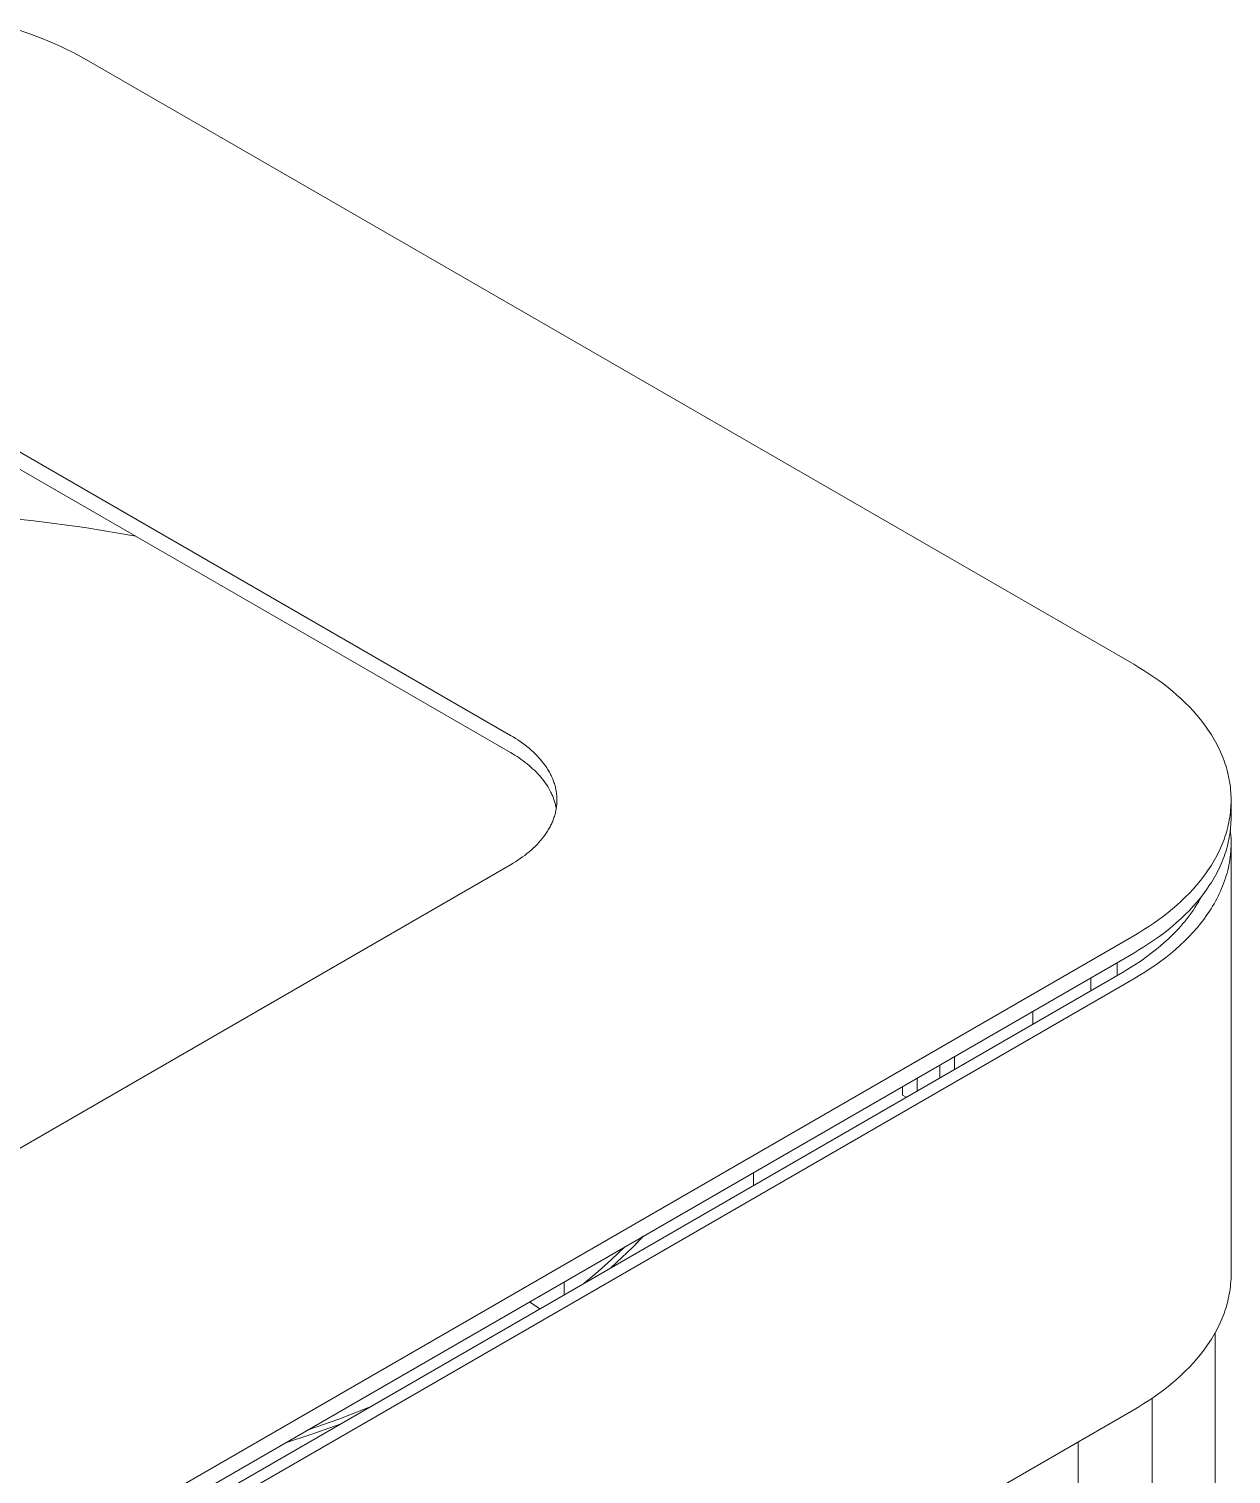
# Model space of a CAD drawing. Header units: millimetres. Extents: x 8434 to 10928, y 788 to 2545.
# Drawn here: x 10189.6 to 10380.9, y 2047.3 to 2277.2 of the extents above; entities that cross this region are included whole.
import ezdxf

# ---------------------------------------------------------------- set-up
doc = ezdxf.new("R2010")
doc.units = ezdxf.units.MM
doc.layers.add('ZANO_R', color=7, linetype='Continuous', lineweight=0)

msp = doc.modelspace()

# ---------------------------------------------------------------- linework, layer by layer
at = {"layer": 'ZANO_R'}
for p, q in [((10189.59, 2276.48), (10187.39, 2277.23)), ((10191.69, 2275.69), (10189.59, 2276.48)), ((10192.71, 2275.27), (10191.69, 2275.69)), ((10193.7, 2274.85), (10192.71, 2275.27)), ((10194.67, 2274.42), (10193.7, 2274.85)), ((10195.61, 2273.97), (10194.67, 2274.42)), ((10196.53, 2273.52), (10195.61, 2273.97)), ((10197.42, 2273.06), (10196.53, 2273.52)), ((10198.28, 2272.59), (10197.42, 2273.06)), ((10199.12, 2272.12), (10198.28, 2272.59)), ((10365.37, 2176.14), (10199.12, 2272.12)), ((10179.53, 2214.87), (10266.22, 2164.82)), ((10179.53, 2212.13), (10266.22, 2162.08)), ((10190.34, 2198.98), (10182.16, 2199.8)), ((10198.49, 2197.88), (10190.34, 2198.98)), ((10206.6, 2196.5), (10198.49, 2197.88)), ((10366.19, 2175.65), (10365.37, 2176.14)), ((10367, 2175.15), (10366.19, 2175.65)), ((10367.8, 2174.64), (10367, 2175.15)), ((10368.58, 2174.11), (10367.8, 2174.64)), ((10369.35, 2173.56), (10368.58, 2174.11)), ((10370.1, 2173.01), (10369.35, 2173.56)), ((10370.83, 2172.43), (10370.1, 2173.01)), ((10371.55, 2171.85), (10370.83, 2172.43)), ((10372.25, 2171.25), (10371.55, 2171.85)), ((10372.93, 2170.63), (10372.25, 2171.25)), ((10373.58, 2170), (10372.93, 2170.63)), ((10374.22, 2169.36), (10373.58, 2170)), ((10374.83, 2168.71), (10374.22, 2169.36)), ((10375.41, 2168.04), (10374.83, 2168.71)), ((10375.98, 2167.36), (10375.41, 2168.04)), ((10376.51, 2166.67), (10375.98, 2167.36)), ((10377.02, 2165.97), (10376.51, 2166.67)), ((10377.5, 2165.26), (10377.02, 2165.97)), ((10266.22, 2164.82), (10266.61, 2164.59)), ((10266.61, 2164.59), (10266.99, 2164.35)), ((10266.99, 2164.35), (10267.37, 2164.11)), ((10267.37, 2164.11), (10267.74, 2163.86)), ((10267.74, 2163.86), (10268.11, 2163.6)), ((10377.73, 2164.9), (10377.5, 2165.26)), ((10377.95, 2164.54), (10377.73, 2164.9)), ((10378.16, 2164.17), (10377.95, 2164.54)), ((10378.37, 2163.8), (10378.16, 2164.17)), ((10378.57, 2163.44), (10378.37, 2163.8)), ((10266.22, 2162.08), (10266.9, 2161.67)), ((10266.9, 2161.67), (10267.24, 2161.45)), ((10267.24, 2161.45), (10267.57, 2161.23)), ((10268.11, 2163.6), (10268.47, 2163.33)), ((10268.47, 2163.33), (10268.82, 2163.06)), ((10268.82, 2163.06), (10269.16, 2162.78)), ((10269.16, 2162.78), (10269.49, 2162.49)), ((10269.49, 2162.49), (10269.81, 2162.2)), ((10269.81, 2162.2), (10270.13, 2161.9)), ((10270.13, 2161.9), (10270.43, 2161.59)), ((10270.43, 2161.59), (10270.72, 2161.28)), ((10378.76, 2163.06), (10378.57, 2163.44)), ((10378.94, 2162.69), (10378.76, 2163.06)), ((10379.12, 2162.32), (10378.94, 2162.69)), ((10379.29, 2161.94), (10379.12, 2162.32)), ((10379.45, 2161.56), (10379.29, 2161.94)), ((10379.6, 2161.18), (10379.45, 2161.56)), ((10267.57, 2161.23), (10267.9, 2161)), ((10267.9, 2161), (10268.22, 2160.77)), ((10268.22, 2160.77), (10268.54, 2160.53)), ((10268.54, 2160.53), (10268.85, 2160.29)), ((10268.85, 2160.29), (10269.15, 2160.04)), ((10269.15, 2160.04), (10269.45, 2159.79)), ((10269.45, 2159.79), (10269.73, 2159.53)), ((10269.73, 2159.53), (10270.01, 2159.27)), ((10270.01, 2159.27), (10270.28, 2159)), ((10270.72, 2161.28), (10271, 2160.97)), ((10271, 2160.97), (10271.27, 2160.64)), ((10271.27, 2160.64), (10271.52, 2160.31)), ((10271.52, 2160.31), (10271.76, 2159.98)), ((10271.76, 2159.98), (10271.99, 2159.64)), ((10271.99, 2159.64), (10272.1, 2159.47)), ((10272.1, 2159.47), (10272.21, 2159.3)), ((10272.21, 2159.3), (10272.31, 2159.12)), ((10272.31, 2159.12), (10272.41, 2158.95)), ((10379.74, 2160.8), (10379.6, 2161.18)), ((10379.87, 2160.41), (10379.74, 2160.8)), ((10380, 2160.03), (10379.87, 2160.41)), ((10380.12, 2159.64), (10380, 2160.03)), ((10380.23, 2159.26), (10380.12, 2159.64)), ((10380.33, 2158.87), (10380.23, 2159.26)), ((10270.28, 2159), (10270.55, 2158.73)), ((10270.55, 2158.73), (10270.8, 2158.45)), ((10270.8, 2158.45), (10271.05, 2158.17)), ((10271.05, 2158.17), (10271.28, 2157.88)), ((10271.28, 2157.88), (10271.51, 2157.59)), ((10271.51, 2157.59), (10271.72, 2157.29)), ((10271.72, 2157.29), (10271.93, 2156.99)), ((10271.93, 2156.99), (10272.12, 2156.69)), ((10272.41, 2158.95), (10272.5, 2158.77)), ((10272.5, 2158.77), (10272.59, 2158.6)), ((10272.59, 2158.6), (10272.68, 2158.42)), ((10272.68, 2158.42), (10272.76, 2158.24)), ((10272.76, 2158.24), (10272.84, 2158.06)), ((10272.84, 2158.06), (10272.92, 2157.88)), ((10272.92, 2157.88), (10272.99, 2157.7)), ((10272.99, 2157.7), (10273.06, 2157.52)), ((10273.06, 2157.52), (10273.12, 2157.34)), ((10273.12, 2157.34), (10273.18, 2157.15)), ((10273.18, 2157.15), (10273.24, 2156.97)), ((10273.24, 2156.97), (10273.29, 2156.78)), ((10273.29, 2156.78), (10273.34, 2156.6)), ((10380.42, 2158.48), (10380.33, 2158.87)), ((10380.5, 2158.09), (10380.42, 2158.48)), ((10380.58, 2157.69), (10380.5, 2158.09)), ((10380.65, 2157.3), (10380.58, 2157.69)), ((10380.7, 2156.91), (10380.65, 2157.3)), ((10380.75, 2156.51), (10380.7, 2156.91)), ((10272.12, 2156.69), (10272.31, 2156.39)), ((10272.31, 2156.39), (10272.48, 2156.07)), ((10272.48, 2156.07), (10272.64, 2155.76)), ((10272.64, 2155.76), (10272.79, 2155.45)), ((10272.79, 2155.45), (10272.86, 2155.29)), ((10272.86, 2155.29), (10272.92, 2155.13)), ((10272.92, 2155.13), (10272.99, 2154.97)), ((10272.99, 2154.97), (10273.05, 2154.8)), ((10273.05, 2154.8), (10273.11, 2154.64)), ((10273.11, 2154.64), (10273.16, 2154.48)), ((10273.16, 2154.48), (10273.21, 2154.32)), ((10273.34, 2156.6), (10273.38, 2156.41)), ((10273.38, 2156.41), (10273.42, 2156.23)), ((10273.42, 2156.23), (10273.46, 2156.04)), ((10273.46, 2156.04), (10273.49, 2155.85)), ((10273.49, 2155.85), (10273.52, 2155.67)), ((10273.52, 2155.67), (10273.54, 2155.48)), ((10273.54, 2155.48), (10273.56, 2155.29)), ((10273.56, 2155.29), (10273.57, 2155.1)), ((10273.57, 2155.1), (10273.58, 2154.91)), ((10273.58, 2154.91), (10273.59, 2154.73)), ((10273.59, 2154.73), (10273.59, 2154.54)), ((10273.59, 2154.54), (10273.59, 2154.35)), ((10380.79, 2156.12), (10380.75, 2156.51)), ((10380.82, 2155.73), (10380.79, 2156.12)), ((10380.84, 2155.33), (10380.82, 2155.73)), ((10380.86, 2154.94), (10380.84, 2155.33)), ((10380.86, 2154.54), (10380.86, 2154.94)), ((10380.86, 2151.8), (10380.86, 2154.54)), ((10380.86, 2154.14), (10380.86, 2154.54)), ((10273.21, 2154.32), (10273.26, 2154.15)), ((10273.29, 2152.29), (10273.24, 2152.11)), ((10273.26, 2154.15), (10273.3, 2153.99)), ((10273.34, 2152.48), (10273.29, 2152.29)), ((10273.3, 2153.99), (10273.35, 2153.83)), ((10273.38, 2152.66), (10273.34, 2152.48)), ((10273.35, 2153.83), (10273.38, 2153.66)), ((10273.38, 2153.66), (10273.42, 2153.5)), ((10273.42, 2152.85), (10273.38, 2152.66)), ((10273.42, 2153.5), (10273.45, 2153.33)), ((10273.46, 2153.04), (10273.42, 2152.85)), ((10273.45, 2153.33), (10273.48, 2153.17)), ((10273.49, 2153.22), (10273.46, 2153.04)), ((10273.52, 2153.41), (10273.49, 2153.22)), ((10273.54, 2153.6), (10273.52, 2153.41)), ((10273.56, 2153.79), (10273.54, 2153.6)), ((10273.57, 2153.97), (10273.56, 2153.79)), ((10273.58, 2154.16), (10273.57, 2153.97)), ((10273.59, 2154.35), (10273.58, 2154.16)), ((10380.65, 2151.78), (10380.7, 2152.17)), ((10380.7, 2152.17), (10380.75, 2152.57)), ((10380.75, 2152.57), (10380.79, 2152.96)), ((10380.79, 2152.96), (10380.82, 2153.35)), ((10380.82, 2153.35), (10380.84, 2153.75)), ((10380.84, 2153.75), (10380.86, 2154.14)), ((10272.31, 2149.95), (10272.21, 2149.78)), ((10272.41, 2150.13), (10272.31, 2149.95)), ((10272.5, 2150.3), (10272.41, 2150.13)), ((10272.59, 2150.48), (10272.5, 2150.3)), ((10272.68, 2150.66), (10272.59, 2150.48)), ((10272.76, 2150.83), (10272.68, 2150.66)), ((10272.84, 2151.01), (10272.76, 2150.83)), ((10272.92, 2151.19), (10272.84, 2151.01)), ((10272.99, 2151.38), (10272.92, 2151.19)), ((10273.06, 2151.56), (10272.99, 2151.38)), ((10273.12, 2151.74), (10273.06, 2151.56)), ((10273.18, 2151.92), (10273.12, 2151.74)), ((10273.24, 2152.11), (10273.18, 2151.92)), ((10380.23, 2149.82), (10380.33, 2150.21)), ((10380.33, 2150.21), (10380.42, 2150.6)), ((10380.42, 2150.6), (10380.5, 2150.99)), ((10380.5, 2150.99), (10380.58, 2151.39)), ((10380.58, 2151.39), (10380.65, 2151.78)), ((10380.75, 2149.82), (10380.79, 2150.22)), ((10380.79, 2150.22), (10380.82, 2150.61)), ((10380.82, 2150.61), (10380.84, 2151.01)), ((10380.84, 2151.01), (10380.86, 2151.4)), ((10380.86, 2151.4), (10380.86, 2151.8)), ((10270.72, 2147.79), (10270.43, 2147.48)), ((10271, 2148.11), (10270.72, 2147.79)), ((10271.27, 2148.43), (10271, 2148.11)), ((10271.52, 2148.76), (10271.27, 2148.43)), ((10271.76, 2149.09), (10271.52, 2148.76)), ((10271.99, 2149.43), (10271.76, 2149.09)), ((10272.1, 2149.61), (10271.99, 2149.43)), ((10272.21, 2149.78), (10272.1, 2149.61)), ((10379.45, 2147.52), (10379.6, 2147.9)), ((10379.6, 2147.9), (10379.74, 2148.28)), ((10379.74, 2148.28), (10379.87, 2148.67)), ((10379.87, 2148.67), (10380, 2149.05)), ((10380, 2149.05), (10380.12, 2149.44)), ((10380.12, 2149.44), (10380.23, 2149.82)), ((10380.33, 2147.47), (10380.42, 2147.86)), ((10380.42, 2147.86), (10380.5, 2148.25)), ((10380.5, 2148.25), (10380.58, 2148.64)), ((10380.58, 2148.64), (10380.65, 2149.04)), ((10380.65, 2149.04), (10380.7, 2149.43)), ((10380.7, 2149.43), (10380.75, 2149.82)), ((10380.79, 2149.32), (10380.74, 2149.74)), ((10380.82, 2148.89), (10380.79, 2149.32)), ((10380.85, 2148.46), (10380.82, 2148.89)), ((10380.86, 2148.04), (10380.85, 2148.46)), ((10380.86, 2147.61), (10380.86, 2148.04)), ((10380.86, 2147.68), (10380.86, 2079.13)), ((10380.86, 2147.18), (10380.86, 2147.61)), ((10268.11, 2145.48), (10267.74, 2145.22)), ((10268.47, 2145.74), (10268.11, 2145.48)), ((10268.82, 2146.02), (10268.47, 2145.74)), ((10269.16, 2146.3), (10268.82, 2146.02)), ((10269.49, 2146.58), (10269.16, 2146.3)), ((10269.81, 2146.88), (10269.49, 2146.58)), ((10270.13, 2147.17), (10269.81, 2146.88)), ((10270.43, 2147.48), (10270.13, 2147.17)), ((10378.16, 2144.91), (10378.37, 2145.28)), ((10378.37, 2145.28), (10378.57, 2145.64)), ((10378.57, 2145.64), (10378.76, 2146.02)), ((10378.76, 2146.02), (10378.94, 2146.39)), ((10378.94, 2146.39), (10379.12, 2146.76)), ((10379.12, 2146.76), (10379.29, 2147.14)), ((10379.29, 2147.14), (10379.45, 2147.52)), ((10379.6, 2145.16), (10379.74, 2145.54)), ((10379.74, 2145.54), (10379.87, 2145.92)), ((10379.87, 2145.92), (10380, 2146.31)), ((10380, 2146.31), (10380.12, 2146.69)), ((10380.12, 2146.69), (10380.23, 2147.08)), ((10380.23, 2147.08), (10380.33, 2147.47)), ((10380.67, 2145.05), (10380.72, 2145.47)), ((10380.72, 2145.47), (10380.77, 2145.9)), ((10380.77, 2145.9), (10380.81, 2146.33)), ((10380.81, 2146.33), (10380.84, 2146.75)), ((10380.84, 2146.75), (10380.86, 2147.18)), ((10266.22, 2144.25), (10179.53, 2094.2)), ((10266.61, 2144.48), (10266.22, 2144.25)), ((10266.99, 2144.72), (10266.61, 2144.48)), ((10267.37, 2144.97), (10266.99, 2144.72)), ((10267.74, 2145.22), (10267.37, 2144.97)), ((10376.51, 2142.41), (10377.02, 2143.11)), ((10377.02, 2143.11), (10377.5, 2143.82)), ((10377.5, 2143.82), (10377.73, 2144.18)), ((10377.73, 2144.18), (10377.95, 2144.54)), ((10377.95, 2144.54), (10378.16, 2144.91)), ((10378.57, 2142.9), (10378.76, 2143.27)), ((10378.76, 2143.27), (10378.94, 2143.65)), ((10378.94, 2143.65), (10379.12, 2144.02)), ((10379.12, 2144.02), (10379.29, 2144.4)), ((10379.29, 2144.4), (10379.45, 2144.78)), ((10379.45, 2144.78), (10379.6, 2145.16)), ((10380.22, 2142.93), (10380.33, 2143.35)), ((10380.33, 2143.35), (10380.43, 2143.78)), ((10380.43, 2143.78), (10380.52, 2144.2)), ((10380.52, 2144.2), (10380.6, 2144.62)), ((10380.6, 2144.62), (10380.67, 2145.05)), ((10374.83, 2140.37), (10375.41, 2141.04)), ((10375.41, 2141.04), (10375.98, 2141.72)), ((10375.98, 2141.72), (10376.51, 2142.41)), ((10377.02, 2140.37), (10377.5, 2141.08)), ((10377.5, 2141.08), (10377.73, 2141.44)), ((10377.73, 2141.44), (10377.95, 2141.8)), ((10377.95, 2141.8), (10378.16, 2142.17)), ((10378.16, 2142.17), (10378.37, 2142.53)), ((10378.37, 2142.53), (10378.57, 2142.9)), ((10379.36, 2140.44), (10379.52, 2140.86)), ((10379.52, 2140.86), (10379.68, 2141.27)), ((10379.68, 2141.27), (10379.83, 2141.68)), ((10379.83, 2141.68), (10379.97, 2142.1)), ((10379.97, 2142.1), (10380.1, 2142.52)), ((10380.1, 2142.52), (10380.22, 2142.93)), ((10372.25, 2137.83), (10372.93, 2138.45)), ((10372.93, 2138.45), (10373.58, 2139.08)), ((10373.58, 2139.08), (10374.22, 2139.72)), ((10374.22, 2139.72), (10374.83, 2140.37)), ((10375.41, 2138.3), (10375.98, 2138.98)), ((10375.91, 2138.75), (10375.65, 2138.3)), ((10376.15, 2139.2), (10375.91, 2138.75)), ((10375.98, 2138.98), (10376.51, 2139.67)), ((10376.51, 2139.67), (10377.02, 2140.37)), ((10378.15, 2138.03), (10378.37, 2138.43)), ((10378.37, 2138.43), (10378.59, 2138.82)), ((10378.59, 2138.82), (10378.79, 2139.23)), ((10378.79, 2139.23), (10378.99, 2139.63)), ((10378.99, 2139.63), (10379.18, 2140.04)), ((10379.18, 2140.04), (10379.36, 2140.44)), ((10369.35, 2135.51), (10370.1, 2136.07)), ((10370.1, 2136.07), (10370.83, 2136.65)), ((10370.83, 2136.65), (10371.55, 2137.23)), ((10371.55, 2137.23), (10372.25, 2137.83)), ((10372.93, 2135.71), (10373.58, 2136.34)), ((10373.58, 2136.34), (10374.22, 2136.98)), ((10374.2, 2136.13), (10373.88, 2135.71)), ((10374.51, 2136.56), (10374.2, 2136.13)), ((10374.22, 2136.98), (10374.83, 2137.63)), ((10374.81, 2136.99), (10374.51, 2136.56)), ((10375.11, 2137.42), (10374.81, 2136.99)), ((10374.83, 2137.63), (10375.41, 2138.3)), ((10375.38, 2137.86), (10375.11, 2137.42)), ((10375.65, 2138.3), (10375.38, 2137.86)), ((10376.63, 2135.71), (10376.9, 2136.09)), ((10376.9, 2136.09), (10377.17, 2136.47)), ((10377.17, 2136.47), (10377.43, 2136.86)), ((10377.43, 2136.86), (10377.68, 2137.24)), ((10377.68, 2137.24), (10377.92, 2137.64)), ((10377.92, 2137.64), (10378.15, 2138.03)), ((10366.19, 2133.43), (10367, 2133.93)), ((10367, 2133.93), (10367.8, 2134.44)), ((10367.8, 2134.44), (10368.58, 2134.97)), ((10368.58, 2134.97), (10369.35, 2135.51)), ((10370.1, 2133.33), (10370.83, 2133.9)), ((10370.83, 2133.9), (10371.55, 2134.49)), ((10371.55, 2134.49), (10372.25, 2135.09)), ((10372.48, 2134.07), (10372.11, 2133.67)), ((10372.25, 2135.09), (10372.93, 2135.71)), ((10372.85, 2134.47), (10372.48, 2134.07)), ((10373.2, 2134.88), (10372.85, 2134.47)), ((10373.54, 2135.29), (10373.2, 2134.88)), ((10373.88, 2135.71), (10373.54, 2135.29)), ((10374.82, 2133.5), (10375.45, 2134.23)), ((10375.45, 2134.23), (10376.05, 2134.96)), ((10376.05, 2134.96), (10376.34, 2135.33)), ((10376.34, 2135.33), (10376.63, 2135.71)), ((10199.12, 2036.95), (10365.37, 2132.94)), ((10365.37, 2132.94), (10366.19, 2133.43)), ((10367, 2131.18), (10367.8, 2131.7)), ((10367.8, 2131.7), (10368.58, 2132.23)), ((10368.58, 2132.23), (10369.35, 2132.77)), ((10370.11, 2131.75), (10369.26, 2131.02)), ((10369.35, 2132.77), (10370.1, 2133.33)), ((10370.94, 2132.5), (10370.11, 2131.75)), ((10371.34, 2132.89), (10370.94, 2132.5)), ((10371.73, 2133.28), (10371.34, 2132.89)), ((10372.11, 2133.67), (10371.73, 2133.28)), ((10372.75, 2131.43), (10373.46, 2132.11)), ((10373.46, 2132.11), (10374.15, 2132.8)), ((10374.15, 2132.8), (10374.82, 2133.5)), ((10199.12, 2034.21), (10365.37, 2130.2)), ((10365.37, 2130.2), (10366.19, 2130.69)), ((10366.19, 2130.69), (10367, 2131.18)), ((10367.46, 2129.63), (10366.53, 2128.97)), ((10368.37, 2130.32), (10367.46, 2129.63)), ((10369.26, 2131.02), (10368.37, 2130.32)), ((10369.66, 2128.89), (10370.46, 2129.5)), ((10370.46, 2129.5), (10371.25, 2130.12)), ((10371.25, 2130.12), (10372.01, 2130.77)), ((10372.01, 2130.77), (10372.75, 2131.43)), ((10197.34, 2031.14), (10363.59, 2127.12)), ((10362.72, 2128.67), (10362.72, 2126.62)), ((10364.59, 2127.71), (10363.59, 2127.12)), ((10365.57, 2128.33), (10364.59, 2127.71)), ((10366.53, 2128.97), (10365.57, 2128.33)), ((10366.26, 2126.61), (10367.13, 2127.16)), ((10367.13, 2127.16), (10367.99, 2127.72)), ((10367.99, 2127.72), (10368.83, 2128.29)), ((10368.83, 2128.29), (10369.66, 2128.89)), ((10365.37, 2126.09), (10199.12, 2030.11)), ((10358.52, 2124.19), (10358.52, 2126.25)), ((10365.37, 2126.09), (10366.26, 2126.61)), ((10349.34, 2118.89), (10349.34, 2120.94)), ((10336.87, 2113.75), (10336.87, 2111.69)), ((10334.5, 2110.32), (10334.5, 2112.37)), ((10328.56, 2107.58), (10328.56, 2108.95)), ((10330.93, 2110.32), (10330.93, 2108.26)), ((10329.15, 2107.24), (10328.56, 2107.58)), ((10304.88, 2095.28), (10304.88, 2093.22)), ((10282.28, 2081.44), (10284.38, 2083.44)), ((10283.93, 2081.74), (10285.66, 2083.42)), ((10285.67, 2083.42), (10283.94, 2081.74)), ((10285.66, 2083.42), (10287.34, 2085.15)), ((10287.35, 2085.15), (10285.67, 2083.42)), ((10280.13, 2079.52), (10282.28, 2081.44)), ((10282.15, 2080.1), (10283.93, 2081.74)), ((10283.94, 2081.74), (10282.16, 2080.11)), ((10277.91, 2077.65), (10280.13, 2079.52)), ((10380.85, 2078.34), (10380.86, 2078.73)), ((10380.86, 2078.73), (10380.86, 2079.13)), ((10274.74, 2077.87), (10274.74, 2075.82)), ((10380.58, 2075.97), (10380.65, 2076.36)), ((10380.65, 2076.36), (10380.7, 2076.76)), ((10380.7, 2076.76), (10380.75, 2077.15)), ((10380.75, 2077.15), (10380.79, 2077.55)), ((10380.79, 2077.55), (10380.82, 2077.94)), ((10380.82, 2077.94), (10380.85, 2078.34)), ((10270.88, 2073.59), (10269.25, 2074.7)), ((10380, 2073.64), (10380.12, 2074.02)), ((10380.12, 2074.02), (10380.23, 2074.41)), ((10380.23, 2074.41), (10380.33, 2074.8)), ((10380.33, 2074.8), (10380.42, 2075.19)), ((10380.42, 2075.19), (10380.51, 2075.58)), ((10380.51, 2075.58), (10380.58, 2075.97)), ((10379.12, 2071.35), (10379.29, 2071.73)), ((10379.29, 2071.73), (10379.45, 2072.11)), ((10379.45, 2072.11), (10379.6, 2072.49)), ((10379.6, 2072.49), (10379.74, 2072.87)), ((10379.74, 2072.87), (10379.88, 2073.25)), ((10379.88, 2073.25), (10380, 2073.64)), ((10377.95, 2069.13), (10378.16, 2069.49)), ((10378.16, 2069.49), (10378.37, 2069.86)), ((10378.34, 2069.81), (10378.34, 1628.7)), ((10378.37, 2069.86), (10378.57, 2070.23)), ((10378.57, 2070.23), (10378.76, 2070.6)), ((10378.76, 2070.6), (10378.94, 2070.97)), ((10378.94, 2070.97), (10379.12, 2071.35)), ((10376.51, 2067), (10377.02, 2067.7)), ((10377.02, 2067.7), (10377.5, 2068.41)), ((10377.5, 2068.41), (10377.73, 2068.77)), ((10377.73, 2068.77), (10377.95, 2069.13)), ((10374.22, 2064.31), (10374.83, 2064.96)), ((10374.83, 2064.96), (10375.42, 2065.63)), ((10375.42, 2065.63), (10375.98, 2066.31)), ((10375.98, 2066.31), (10376.51, 2067)), ((10372.25, 2062.42), (10372.93, 2063.04)), ((10372.93, 2063.04), (10373.58, 2063.66)), ((10373.58, 2063.66), (10374.22, 2064.31)), ((10369.35, 2060.1), (10370.1, 2060.66)), ((10370.1, 2060.66), (10370.83, 2061.23)), ((10370.83, 2061.23), (10371.55, 2061.82)), ((10371.55, 2061.82), (10372.25, 2062.42)), ((10238.87, 2056.05), (10243.85, 2057.99)), ((10365.37, 2057.53), (10366.19, 2058.01)), ((10366.19, 2058.01), (10367, 2058.51)), ((10367, 2058.51), (10367.8, 2059.03)), ((10367.8, 2059.03), (10368.58, 2059.56)), ((10368.29, 2059.36), (10368.29, 1612.43)), ((10368.58, 2059.56), (10369.35, 2060.1)), ((10199.12, 1961.55), (10365.37, 2057.53)), ((10233.84, 2054.26), (10238.87, 2056.05)), ((10234.76, 2053.7), (10230.38, 2052.26)), ((10230.38, 2052.26), (10234.77, 2053.7)), ((10239.11, 2055.25), (10234.76, 2053.7)), ((10234.77, 2053.7), (10239.11, 2055.25)), ((10356.54, 1620.43), (10356.54, 2052.43))]:
    msp.add_line(p, q, dxfattribs=at)

doc.saveas('drawing.dxf')
